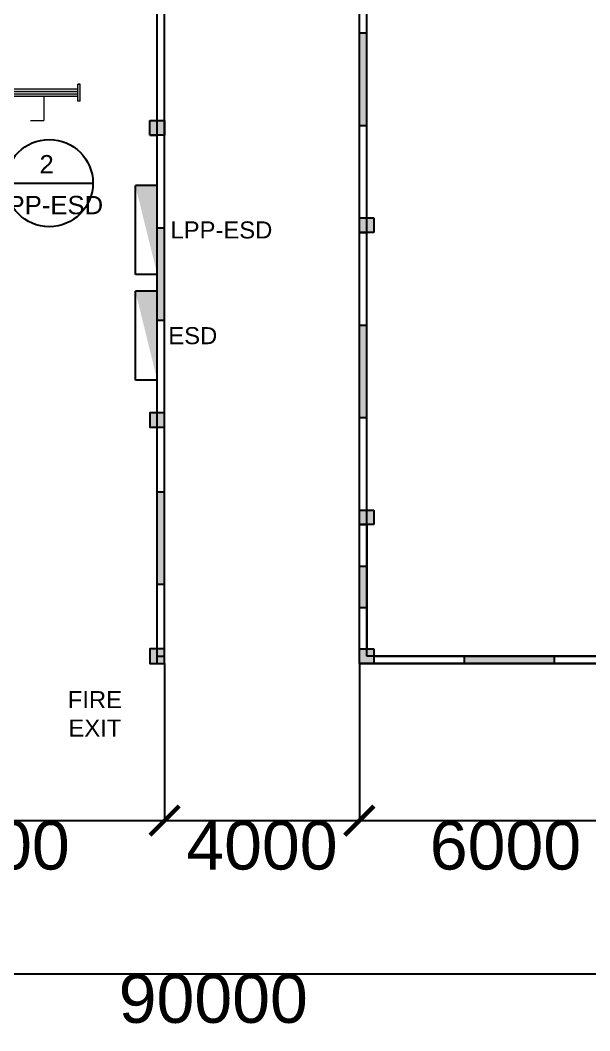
# Model space of a CAD drawing. Header units: millimetres. Extents: x 3339 to 2017737, y 4955 to 2748989.
# Drawn here: x 1470276 to 1481971, y 1231163 to 1251921 of the extents above; entities that cross this region are included whole.
import ezdxf

# ---------------------------------------------------------------- set-up
doc = ezdxf.new("R2010")
doc.units = ezdxf.units.MM
doc.header["$LTSCALE"] = 30
doc.linetypes.add('ACAD_ISO03W100', pattern=[30, 12, -18])
for name, color, linetype in [('DIM LINES', 7, 'Continuous'), ('TEXT', 7, 'Continuous'), ('window', 92, 'Continuous')]:
    doc.layers.add(name, color=color, linetype=linetype)
doc.layers.add('LIGHT LINES', color=6, linetype='ACAD_ISO03W100', lineweight=13)
doc.layers.add('LIGHTS', color=6, linetype='Continuous', lineweight=13)
doc.styles.get("Standard").update_dxf_attribs({"font": 'arial.ttf'})
doc.dimstyles.new('GREEN', dxfattribs={"dimtxt": 1000, "dimasz": 600, "dimexe": 0.18, "dimexo": 0.0625, "dimgap": 0.09, "dimtad": 2, "dimdec": 0, "dimzin": 0, "dimdsep": 46, "dimtxsty": 'Standard', "dimblk": 'ARCHTICK', "dimcen": 0.09, "dimclrd": 3, "dimclre": 3, "dimclrt": 2, "dimadec": 0, "dimazin": 0, "dimtfac": 1, "dimtdec": 0, "dimtofl": 0, "dimtmove": 0, "dimatfit": 3, "dimfxl": 1, "dimtolj": 1, "dimtzin": 0, "dimarcsym": 0})

# ---------------------------------------------------------------- blocks, each defined once
blk = doc.blocks.new('_ArchTick')
at = {"color": 0, "linetype": 'ByBlock', "const_width": 0.15}
blk.add_lwpolyline([(-0.5, -0.5), (0.5, 0.5)], dxfattribs=at)
blk = doc.blocks.new('*D854')
at = {"layer": 'Defpoints', "color": 0, "transparency": 16777216}
for p in [(1429240, 1238709), (1519240, 1238709), (1519240, 1232330)]:
    blk.add_point(p, dxfattribs=at)
at = {"layer": 'DIM LINES', "color": 3, "linetype": 'ByBlock', "lineweight": -2, "transparency": 16777216}
for p, q in [((1429240, 1238709), (1429240, 1232329)), ((1519240, 1238709), (1519240, 1232329)), ((1429240, 1232330), (1519240, 1232330))]:
    blk.add_line(p, q, dxfattribs=at)
at = {"layer": 'DIM LINES', "color": 3, "lineweight": -2, "transparency": 16777216, "xscale": 600, "yscale": 600, "zscale": 600, "rotation": 180}
blk.add_blockref('_ArchTick', (1429240, 1232330), dxfattribs=at)
at = {"layer": 'DIM LINES', "color": 3, "lineweight": -2, "transparency": 16777216, "xscale": 600, "yscale": 600, "zscale": 600}
blk.add_blockref('_ArchTick', (1519240, 1232330), dxfattribs=at)
at = {"layer": 'DIM LINES', "color": 2, "transparency": 16777216, "insert": (1474240, 1231819), "char_height": 1000, "attachment_point": 5}
blk.add_mtext('\\A1;90000', dxfattribs=at)
blk = doc.blocks.new('*D630')
at = {"layer": 'Defpoints', "color": 0, "transparency": 16777216}
for p in [(1466240, 1238709), (1473240, 1238709), (1473240, 1235479)]:
    blk.add_point(p, dxfattribs=at)
at = {"layer": 'DIM LINES', "color": 3, "linetype": 'ByBlock', "lineweight": -2, "transparency": 16777216}
for p, q in [((1466240, 1238709), (1466240, 1235479)), ((1473240, 1238709), (1473240, 1235479)), ((1466240, 1235479), (1473240, 1235479))]:
    blk.add_line(p, q, dxfattribs=at)
at = {"layer": 'DIM LINES', "color": 3, "lineweight": -2, "transparency": 16777216, "xscale": 600, "yscale": 600, "zscale": 600, "rotation": 180}
blk.add_blockref('_ArchTick', (1466240, 1235479), dxfattribs=at)
at = {"layer": 'DIM LINES', "color": 3, "lineweight": -2, "transparency": 16777216, "xscale": 600, "yscale": 600, "zscale": 600}
blk.add_blockref('_ArchTick', (1473240, 1235479), dxfattribs=at)
at = {"layer": 'DIM LINES', "color": 2, "transparency": 16777216, "insert": (1469740, 1234968), "char_height": 1000, "attachment_point": 5}
blk.add_mtext('\\A1;7000', dxfattribs=at)
blk = doc.blocks.new('*D631')
at = {"layer": 'Defpoints', "color": 0, "transparency": 16777216}
for p in [(1473240, 1238709), (1477240, 1238709), (1477240, 1235479)]:
    blk.add_point(p, dxfattribs=at)
at = {"layer": 'DIM LINES', "color": 3, "linetype": 'ByBlock', "lineweight": -2, "transparency": 16777216}
for p, q in [((1473240, 1238709), (1473240, 1235479)), ((1477240, 1238709), (1477240, 1235479)), ((1473240, 1235479), (1477240, 1235479))]:
    blk.add_line(p, q, dxfattribs=at)
at = {"layer": 'DIM LINES', "color": 3, "lineweight": -2, "transparency": 16777216, "xscale": 600, "yscale": 600, "zscale": 600, "rotation": 180}
blk.add_blockref('_ArchTick', (1473240, 1235479), dxfattribs=at)
at = {"layer": 'DIM LINES', "color": 3, "lineweight": -2, "transparency": 16777216, "xscale": 600, "yscale": 600, "zscale": 600}
blk.add_blockref('_ArchTick', (1477240, 1235479), dxfattribs=at)
at = {"layer": 'DIM LINES', "color": 2, "transparency": 16777216, "insert": (1475240, 1234968), "char_height": 1000, "attachment_point": 5}
blk.add_mtext('\\A1;4000', dxfattribs=at)
blk = doc.blocks.new('*D855')
at = {"layer": 'Defpoints', "color": 0, "transparency": 16777216}
for p in [(1477240, 1238709), (1483240, 1238709), (1483240, 1235479)]:
    blk.add_point(p, dxfattribs=at)
at = {"layer": 'DIM LINES', "color": 3, "linetype": 'ByBlock', "lineweight": -2, "transparency": 16777216}
for p, q in [((1477240, 1238709), (1477240, 1235479)), ((1483240, 1238709), (1483240, 1235479)), ((1477240, 1235479), (1483240, 1235479))]:
    blk.add_line(p, q, dxfattribs=at)
at = {"layer": 'DIM LINES', "color": 3, "lineweight": -2, "transparency": 16777216, "xscale": 600, "yscale": 600, "zscale": 600, "rotation": 180}
blk.add_blockref('_ArchTick', (1477240, 1235479), dxfattribs=at)
at = {"layer": 'DIM LINES', "color": 3, "lineweight": -2, "transparency": 16777216, "xscale": 600, "yscale": 600, "zscale": 600}
blk.add_blockref('_ArchTick', (1483240, 1235479), dxfattribs=at)
at = {"layer": 'DIM LINES', "color": 2, "transparency": 16777216, "insert": (1480240, 1234968), "char_height": 1000, "attachment_point": 5}
blk.add_mtext('\\A1;6000', dxfattribs=at)
blk = doc.blocks.new('Poste with lines')
h = blk.add_hatch(color=2)
h.dxf.hatch_style = 1
h.paths.add_polyline_path([(13203, 12318), (12903, 12318), (12903, 12018), (13203, 12018)])
at = {"color": 0}
for p, q in [((12903, 12018), (12903, 12318)), ((12903, 12318), (13203, 12318)), ((13203, 12318), (13203, 12018)), ((12903, 12018), (12903, 12168)), ((12903, 12018), (13053, 12018)), ((13053, 12018), (12903, 12018)), ((13203, 12018), (12903, 12018))]:
    blk.add_line(p, q, dxfattribs=at)

msp = doc.modelspace()

# ---------------------------------------------------------------- hatches: boundary and pattern name
at = {"true_color": 0xf8d731}
h = msp.add_hatch(color=40, dxfattribs=at)
h.dxf.hatch_style = 1
h.paths.add_polyline_path([(1473090.35, 1248525.133), (1472640.35, 1248525.133), (1473090.35, 1246700.133)])
h = msp.add_hatch(color=40, dxfattribs=at)
h.dxf.hatch_style = 1
h.paths.add_polyline_path([(1473090.35, 1246353.152), (1472640.35, 1246353.152), (1473090.35, 1244528.152)])
h = msp.add_hatch(color=2)
h.dxf.hatch_style = 1
h.paths.add_polyline_path([(1473240.35, 1243859.357), (1472940.35, 1243859.357), (1472940.35, 1243559.357), (1473240.35, 1243559.357)])
h = msp.add_hatch(color=2)
h.dxf.hatch_style = 1
h.paths.add_polyline_path([(1473240.35, 1239009.357), (1472940.35, 1239009.357), (1472940.35, 1238709.357), (1473240.35, 1238709.357)])
at = {"layer": 'LIGHTS'}
h = msp.add_hatch(color=256, dxfattribs=at)
h.dxf.hatch_style = 1
h.paths.add_polyline_path([(1471458.771, 1250459.357), (1471458.771, 1250509.357), (1470058.771, 1250509.357), (1470058.771, 1250459.357)])
h = msp.add_hatch(color=256, dxfattribs=at)
h.dxf.hatch_style = 1
h.paths.add_polyline_path([(1471458.771, 1250259.357), (1471508.771, 1250259.357), (1471508.771, 1250609.357), (1471458.771, 1250609.357)])
h = msp.add_hatch(color=256, dxfattribs=at)
h.dxf.hatch_style = 1
h.paths.add_polyline_path([(1470058.771, 1250409.357), (1470058.771, 1250359.357), (1471458.771, 1250359.357), (1471458.771, 1250409.357)])
at = {"layer": 'window'}
h = msp.add_hatch(color=256, dxfattribs=at)
h.dxf.hatch_style = 1
h.paths.add_polyline_path([(1477390.71, 1251659.357), (1477242.33, 1251659.357), (1477242.33, 1249759.357), (1477390.71, 1249759.357)])
h = msp.add_hatch(dxfattribs=at)
h.set_pattern_fill('ANSI31', color=256)
h.set_pattern_definition([(45, (1428186.85928, 1237541.24652), (-0.08838834765, 0.08838834765), [])])
h.paths.add_polyline_path([(1473240.35, 1247659.357), (1473090.35, 1247659.357), (1473090.35, 1245759.357), (1473240.35, 1245759.357)])
h = msp.add_hatch(color=256, dxfattribs=at)
h.dxf.hatch_style = 1
h.paths.add_polyline_path([(1477390.53, 1245659.357), (1477242.15, 1245659.357), (1477242.15, 1243759.357), (1477390.53, 1243759.357)])
h = msp.add_hatch(dxfattribs=at)
h.set_pattern_fill('ANSI31', color=256)
h.set_pattern_definition([(45, (1428186.85928, 1232116.24652), (-0.08838834765, 0.08838834765), [])])
h.paths.add_polyline_path([(1473240.35, 1242234.357), (1473090.35, 1242234.357), (1473090.35, 1240334.357), (1473240.35, 1240334.357)])
h = msp.add_hatch(color=256, dxfattribs=at)
h.dxf.hatch_style = 1
h.paths.add_polyline_path([(1477390.35, 1240709.357), (1477240.35, 1240709.357), (1477240.35, 1239859.357), (1477390.35, 1239859.357)])
h = msp.add_hatch(color=256, dxfattribs=at)
h.dxf.hatch_style = 1
h.paths.add_polyline_path([(1481240.35, 1238859.357), (1479390.35, 1238859.357), (1479390.35, 1238709.357), (1481240.35, 1238709.357)])

# ---------------------------------------------------------------- linework, layer by layer
at = {"color": 0}
for p, q in [((1477240.35, 1238709.357), (1477240.35, 1260346.482)), ((1477390.35, 1238859.357), (1477390.35, 1259559.357)), ((1473090.35, 1238709.357), (1473090.35, 1256406.42)), ((1473240.35, 1238709.357), (1473240.35, 1256406.42)), ((1473240.35, 1239009.357), (1473090.35, 1239009.357)), ((1473240.35, 1238859.357), (1473240.35, 1239009.357)), ((1473090.35, 1238859.357), (1473240.35, 1238859.357)), ((1473090.35, 1238709.357), (1473240.35, 1238709.357)), ((1473090.35, 1238709.357), (1473240.35, 1238709.357)), ((1497384.474, 1238709.357), (1477240.35, 1238709.357)), ((1477240.35, 1238709.357), (1486240.35, 1238709.357)), ((1477240.35, 1238709.357), (1484740.35, 1238709.357)), ((1497384.474, 1238859.357), (1477390.35, 1238859.357))]:
    msp.add_line(p, q, dxfattribs=at)
for p, q in [((1469976.27, 1248575.544), (1471776.27, 1248575.544)), ((1472640.35, 1246700.133), (1472640.35, 1248525.133)), ((1473090.35, 1248525.133), (1472640.35, 1248525.133)), ((1473090.35, 1246700.133), (1473090.35, 1248525.133)), ((1473090.35, 1246700.133), (1472640.35, 1246700.133)), ((1472640.35, 1244528.152), (1472640.35, 1246353.152)), ((1473090.35, 1246353.152), (1472640.35, 1246353.152)), ((1473090.35, 1244528.152), (1473090.35, 1246353.152)), ((1473090.35, 1244528.152), (1472640.35, 1244528.152)), ((1473240.35, 1243859.357), (1473090.35, 1243859.357)), ((1473240.35, 1243709.357), (1473240.35, 1243859.357)), ((1473240.35, 1243559.357), (1473240.35, 1243709.357)), ((1473240.35, 1239009.357), (1473240.35, 1243559.357)), ((1477390.35, 1241559.357), (1477390.35, 1239009.357)), ((1473090.35, 1238709.357), (1473240.35, 1238709.357)), ((1477540.35, 1238859.357), (1483090.35, 1238859.357))]:
    msp.add_line(p, q)
for points in [[(1473240.35, 1243859.357), (1472940.35, 1243859.357), (1472940.35, 1243559.357), (1473240.35, 1243559.357), (1473240.35, 1243859.357)], [(1473240.35, 1239009.357), (1472940.35, 1239009.357), (1472940.35, 1238709.357), (1473240.35, 1238709.357), (1473240.35, 1239009.357)]]:
    msp.add_lwpolyline(points, close=True)
msp.add_circle((1470872.54, 1248575.544), 896.27)
at = {"layer": 'LIGHT LINES'}
msp.add_line((1442590.35, 1249859.357), (1470758.771, 1249859.357), dxfattribs=at)
at = {"layer": 'LIGHTS'}
for p, q in [((1470058.771, 1250509.357), (1471458.771, 1250509.357)), ((1471508.771, 1250609.357), (1471458.771, 1250609.357)), ((1471458.771, 1250259.357), (1471458.771, 1250609.357)), ((1471458.771, 1250609.357), (1471508.771, 1250609.357)), ((1471508.771, 1250259.357), (1471508.771, 1250609.357)), ((1470058.771, 1250459.357), (1471458.771, 1250459.357)), ((1470058.771, 1250409.357), (1471458.771, 1250409.357)), ((1470058.771, 1250359.357), (1471458.771, 1250359.357)), ((1470758.771, 1250359.357), (1470758.771, 1249859.357)), ((1471508.771, 1250259.357), (1471458.771, 1250259.357))]:
    msp.add_line(p, q, dxfattribs=at)
at = {"layer": 'window'}
for p, q in [((1477242.33, 1251659.357), (1477390.71, 1251659.357)), ((1477242.33, 1249759.357), (1477390.71, 1249759.357)), ((1473090.35, 1247659.357), (1473240.35, 1247659.357)), ((1473090.35, 1245759.357), (1473240.35, 1245759.357)), ((1477242.15, 1245659.357), (1477390.53, 1245659.357)), ((1477242.15, 1243759.357), (1477390.53, 1243759.357)), ((1473090.35, 1242234.357), (1473240.35, 1242234.357)), ((1477240.35, 1240709.357), (1477390.35, 1240709.357)), ((1473090.35, 1240334.357), (1473240.35, 1240334.357)), ((1477240.35, 1239859.357), (1477390.35, 1239859.357)), ((1479390.35, 1238859.357), (1479390.35, 1238709.357)), ((1481240.35, 1238859.357), (1481240.35, 1238709.357))]:
    msp.add_line(p, q, dxfattribs=at)

# ---------------------------------------------------------------- block references
at = {"color": 0}
for p in [(1460036.859, 1237541.247), (1464337.039, 1235541.247), (1464336.859, 1229541.247), (1464336.859, 1226691.247)]:
    msp.add_blockref('Poste with lines', p, dxfattribs=at)

# ---------------------------------------------------------------- texts
at = {"char_height": 377.35925, "attachment_point": 1}
for s, insert in [('\\pxt0.39537;2', (1470672.54, 1249150.882)), ('\\pxqc,t0.39537;LPP-ESD', (1470662.54, 1248312.903))]:
    msp.add_mtext_dynamic_manual_height_columns(s, width=377.35925, gutter_width=1886.796, heights=[0], dxfattribs=dict(at, insert=insert))
at = {"layer": 'TEXT', "color": 40, "true_color": 0xf8d731, "char_height": 350, "attachment_point": 1}
for s, width, insert in [('\\pxqc;LPP-ESD', 2190.43386, (1473312.126, 1247788.349)), ('\\pxqc;ESD', 1015.29176, (1473312.126, 1245616.368))]:
    msp.add_mtext_dynamic_manual_height_columns(s, width=width, gutter_width=0, heights=[0], dxfattribs=dict(at, insert=insert))
at = {"layer": 'TEXT', "insert": (1471182.162, 1238139.79), "char_height": 350, "attachment_point": 1}
msp.add_mtext_dynamic_manual_height_columns('\\pxqc;FIRE EXIT', width=1254.53393, gutter_width=0, heights=[1406.025], dxfattribs=at)

# ---------------------------------------------------------------- dimensions: what is measured, and where the dimension line sits
at = {"layer": 'DIM LINES', "color": 0}
for base, p1, p2, picture, middle in [((1519240.35, 1232329.59), (1429240.35, 1238709.357), (1519240.35, 1238709.357), '*D854', (1474240.35, 1231818.927)), ((1473240.35, 1235478.688), (1466240.35, 1238709.357), (1473240.35, 1238709.357), '*D630', (1469740.35, 1234968.025)), ((1477240.35, 1235478.688), (1473240.35, 1238709.357), (1477240.35, 1238709.357), '*D631', (1475240.35, 1234968.025)), ((1483240.35, 1235478.688), (1477240.35, 1238709.357), (1483240.35, 1238709.357), '*D855', (1480240.35, 1234968.025))]:
    dim = msp.add_linear_dim(base=base, p1=p1, p2=p2, dimstyle='GREEN', dxfattribs=at)
    dim.commit()
    dim.dimension.update_dxf_attribs({"geometry": picture, "text_midpoint": middle})

doc.saveas('drawing.dxf')
